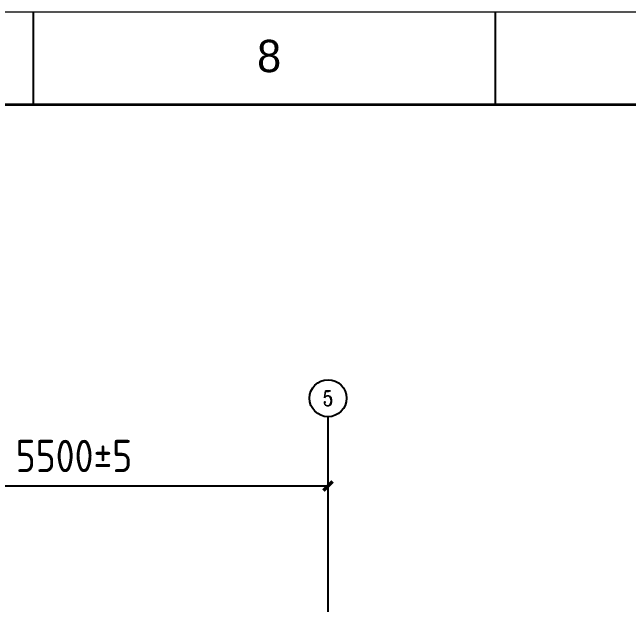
# Model space of a CAD drawing. Extents: x 1129386 to 1341523, y 309636 to 351636.
# Drawn here: x 1317348 to 1324019, y 345222 to 351636 of the extents above; entities that cross this region are included whole.
import ezdxf
from ezdxf.enums import TextEntityAlignment as Align

# ---------------------------------------------------------------- set-up
doc = ezdxf.new("R2010")
doc.units = 0
doc.header["$LTSCALE"] = 1000
doc.header["$MEASUREMENT"] = 0
doc.linetypes.add('SLD-实线', pattern=[0, 0])
for name, color, linetype in [('AXIS', 3, 'Continuous'), ('AXIS_TEXT', 7, 'Continuous'), ('DOTE', 1, 'Continuous'), ('细线层', 7, 'SLD-实线')]:
    doc.layers.add(name, color=color, linetype=linetype)
doc.layers.add('实线层', color=7, linetype='SLD-实线', lineweight=35)
doc.styles.add('_TCH_AXIS', font='COMPLEX', dxfattribs={"bigfont": 'GBCBIG'})
doc.styles.add('COMPLEX', font='COMPLEX')
doc.styles.add('SLDTEXTSTYLE1', font='')
doc.styles.get("Standard").update_dxf_attribs({"font": 'gbenor.shx', "bigfont": 'gbcbig.shx'})
doc.styles.get('SLDTEXTSTYLE1').set_extended_font_data('汉仪长仿宋体')
doc.dimstyles.new('STANDARD$0', dxfattribs={"dimscale": 100, "dimtxt": 3.5, "dimasz": 1, "dimexe": 2.5, "dimexo": 3, "dimgap": 1.5, "dimtad": 1, "dimdec": 0, "dimzin": 0, "dimdsep": 46, "dimtxsty": 'Standard', "dimblk": 'ARCHTICK', "dimcen": 0.09, "dimadec": 0, "dimazin": 0, "dimtfac": 1, "dimtdec": 0, "dimtix": 1, "dimtmove": 2, "dimatfit": 3, "dimldrblk": 'ARCHTICK', "dimfxl": 1, "dimtolj": 1, "dimtzin": 0, "dimarcsym": 0})

# ---------------------------------------------------------------- blocks, each defined once
blk = doc.blocks.new('_ArchTick')
at = {"color": 0, "linetype": 'ByBlock', "const_width": 0.4}
blk.add_lwpolyline([(-0.5, -0.5), (0.5, 0.5)], dxfattribs=at)
blk = doc.blocks.new('*D93')
at = {"color": 0, "lineweight": -2}
for p, q in [((1315264.8, 345556.9), (1315264.8, 346756.9)), ((1320764.8, 345556.9), (1320764.8, 346756.9))]:
    blk.add_line(p, q, dxfattribs=at)
at = {"color": 0, "linetype": 'ByBlock', "lineweight": -2}
blk.add_line((1315264.8, 346506.9), (1320764.8, 346506.9), dxfattribs=at)
at = {"layer": 'Defpoints', "color": 0}
for p in [(1320764.8, 346506.9), (1315264.8, 345256.9), (1320764.8, 345256.9)]:
    blk.add_point(p, dxfattribs=at)
at = {"color": 0, "lineweight": -2, "xscale": 100, "yscale": 100, "zscale": 100, "rotation": 180}
blk.add_blockref('_ArchTick', (1315264.8, 346506.9), dxfattribs=at)
at = {"color": 0, "lineweight": -2, "xscale": 100, "yscale": 100, "zscale": 100}
blk.add_blockref('_ArchTick', (1320764.8, 346506.9), dxfattribs=at)
at = {"color": 0, "insert": (1318014.8, 346831.9), "char_height": 350, "attachment_point": 5}
blk.add_mtext('\\A1;5500%%P5', dxfattribs=at)
blk = doc.blocks.new('_AXISO')
blk.add_circle((0, 0), 0.5)
at = {"layer": 'AXIS_TEXT', "style": 'COMPLEX', "width": 1.041667}
blk.add_attdef('A', text='', height=0.56, dxfattribs=at).set_placement((-0.25, -0.28), (0.25, -0.28), align=Align.FIT)

msp = doc.modelspace()

# ---------------------------------------------------------------- linework, layer by layer
at = {"color": 7, "linetype": 'SLD-实线', "lineweight": 18}
msp.add_line((1341523.1, 351635.9), (1282122.6, 351635.9), dxfattribs=at)
at = {"layer": 'AXIS'}
msp.add_line((1320764.8, 345256.9), (1320764.8, 347256.9), dxfattribs=at)
at = {"layer": 'DOTE'}
msp.add_line((1320764.8, 337901.9), (1320764.8, 345256.9), dxfattribs=at)
at = {"layer": '实线层', "color": 7, "lineweight": 35}
msp.add_line((1340523.1, 350635.9), (1284622.6, 350635.9), dxfattribs=at)
at = {"layer": '细线层'}
for p, q in [((1317572.6, 351635.9), (1317572.6, 350635.9)), ((1322572.6, 351635.9), (1322572.6, 350635.9))]:
    msp.add_line(p, q, dxfattribs=at)

# ---------------------------------------------------------------- block references
at = {"layer": 'AXIS'}
ref = msp.add_blockref('_AXISO', (1320764.8, 347456.9), dxfattribs=dict(at, xscale=400, yscale=400, zscale=400))
ref.add_attrib('A', '5', dxfattribs={"layer": 'AXIS_TEXT', "height": 164.4, "style": '_TCH_AXIS', "width": 0.995025}).set_placement((1320710, 347374.7), (1320819.6, 347374.7), align=Align.FIT)

# ---------------------------------------------------------------- texts
at = {"color": 7, "linetype": 'SLD-实线', "lineweight": 18, "insert": (1320127.2, 351337.9), "char_height": 350, "attachment_point": 2, "style": 'SLDTEXTSTYLE1'}
msp.add_mtext('8', dxfattribs=at)

# ---------------------------------------------------------------- dimensions: what is measured, and where the dimension line sits
at = {"color": 3}
dim = msp.add_aligned_dim(p1=(1315264.8, 345256.9), p2=(1320764.8, 345256.9), distance=1250, text='5500%%P5', dimstyle='STANDARD$0', override={"dimblk": 'ArchTick', "dimfxl": 0}, dxfattribs=at)
dim.commit()
dim.dimension.update_dxf_attribs({"geometry": '*D93', "text_midpoint": (1318014.8, 346831.9)})

doc.saveas('drawing.dxf')
